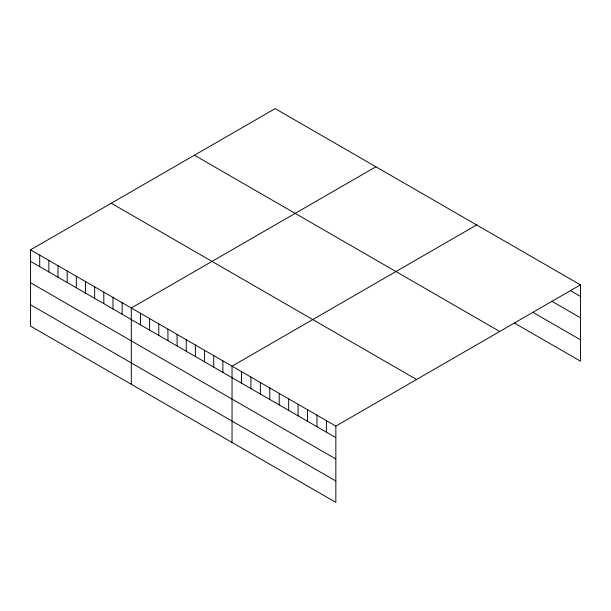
<?xml version="1.0" encoding="UTF-8"?>
<svg xmlns="http://www.w3.org/2000/svg" width="611" height="611" viewBox="0 0 611 611"><rect width="100%" height="100%" fill="white"/><g stroke="black" fill="none" stroke-linecap="round" stroke-linejoin="round"><path stroke-width="0.92" d="M30.55 249.838L335.844 426.096L335.844 502.387L30.55 326.129L30.55 249.838L275.156 108.613L580.45 284.871L580.45 361.162L514.393 323.028M375.902 166.78L131.296 307.997L131.296 384.296M476.649 224.947L232.043 366.165L232.043 442.456M335.844 426.096L580.45 284.871M571.01 290.951L580.45 296.396M552.138 301.429L580.45 317.773M533.266 312.549L580.45 339.792M194.435 155.217L499.729 331.475M111.271 203.234L416.565 379.492M30.55 261.363L335.844 437.621M30.55 282.733L335.844 458.991M30.55 304.752L335.844 481.017M326.404 420.651L326.404 432.176M316.972 415.197L316.972 426.722M307.532 409.752L307.532 421.277M298.099 404.306L298.099 415.831M288.659 398.853L288.659 410.378M279.227 393.408L279.227 404.933M269.787 387.962L269.787 399.487M260.355 382.509L260.355 394.034M250.915 377.063L250.915 388.588M241.482 371.618L241.482 383.143M222.885 360.88L222.885 372.405M213.728 355.594L213.728 367.119M204.57 350.302L204.57 361.827M195.405 345.016L195.405 356.541M186.248 339.731L186.248 351.256M177.091 334.438L177.091 345.963M167.933 329.153L167.933 340.678M158.776 323.868L158.776 335.393M149.611 318.575L149.611 330.1M140.454 313.29L140.454 324.815M122.139 302.712L122.139 314.237M112.982 297.427L112.982 308.952M103.817 292.134L103.817 303.667M94.659 286.849L94.659 298.374M85.502 281.564L85.502 293.089M76.344 276.271L76.344 287.804M67.187 270.986L67.187 282.511M58.03 265.701L58.03 277.226M48.865 260.408L48.865 271.941M39.707 255.123L39.707 266.648"/></g></svg>
